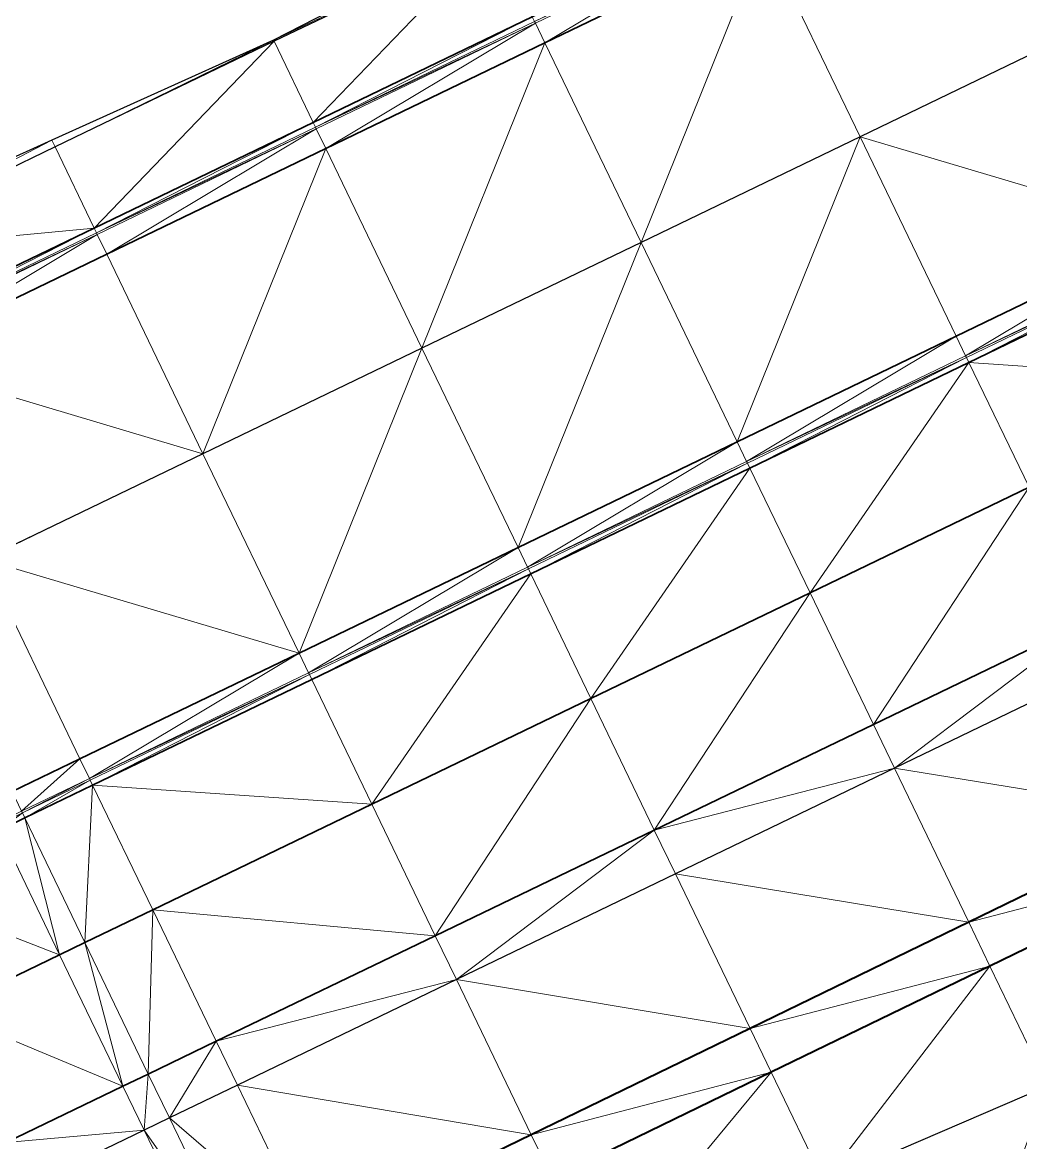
# Model space of a CAD drawing. Header units: metres. Extents: x 246428 to 246884, y 7418966 to 7419490.
# Drawn here: x 246556.76 to 246577.28, y 7419384.3 to 7419407.32 of the extents above; entities that cross this region are included whole.
import ezdxf

# ---------------------------------------------------------------- set-up
doc = ezdxf.new("R2010")
doc.units = ezdxf.units.M
doc.linetypes.add('blank name', pattern=[0])
doc.linetypes.add('HIDDEN', pattern=[9.525, 6.35, -3.175])
doc.layers.add('_12D_UNMAPPED', color=7, linetype='Continuous')
for name, color, linetype, lineweight in [('BATTER', 250, 'HIDDEN', 25), ('DRAINAGE_SWALE', 7, 'CHANNEL_DASHDOT_X4', 40), ('GRADELINES', 250, 'HIDDEN', 25), ('MISC_PATHS', 7, 'Continuous', 35)]:
    doc.layers.add(name, color=color, linetype=linetype, lineweight=lineweight)
for name, color, linetype, lineweight, true_color in [('KERB_BACK', 7, 'Continuous', 35, 0x5fd2ff), ('KERB_LINE', 7, 'Continuous', 18, 0xb9b9b9), ('KERB_LIP', 7, 'Continuous', 35, 0x5fd2ff), ('KERB_TOP', 7, 'Continuous', 18, 0xb9b9b9)]:
    doc.layers.add(name, color=color, linetype=linetype, lineweight=lineweight, true_color=true_color)
doc.styles.get("Standard").update_dxf_attribs({"font": 'romans.shx', "width": 0.65})
doc.linetypes.add('CHANNEL_DASHDOT_X4', pattern='A,6,-1,1,-1,0.004,[">",Standard,S=4,R=0,X=0,Y=-1.7144],0.004,1,-1,6,-1,1,-1', length=20.008)

msp = doc.modelspace()

# ---------------------------------------------------------------- linework, layer by layer
at = {"layer": '_12D_UNMAPPED', "color": 3, "linetype": 'blank name', "lineweight": 0}
for points in [[(246522.217, 7419399.816, 31.478), (246641.933, 7419447.013, 33.763), (246641.933, 7419447.013, 33.763)], [(246581.009, 7419413.415, 32.39), (246578.482, 7419407.145, 32.451), (246576.505, 7419411.244, 32.315)], [(246576.505, 7419411.244, 32.315), (246578.482, 7419407.145, 32.451), (246572.002, 7419409.072, 32.24)], [(246567.303, 7419407.305, 32.14), (246567.285, 7419407.341, 32.29), (246571.806, 7419409.477, 32.215)], [(246567.498, 7419406.9, 32.165), (246567.303, 7419407.305, 32.14), (246571.806, 7419409.477, 32.215)], [(246572.002, 7419409.072, 32.24), (246567.498, 7419406.9, 32.165), (246571.806, 7419409.477, 32.215)], [(246566.434, 7419409.107, 32.271), (246561.919, 7419406.959, 32.192), (246566.368, 7419409.244, 32.297)], [(246566.434, 7419409.107, 32.271), (246561.93, 7419406.935, 32.196), (246561.919, 7419406.959, 32.192)], [(246566.434, 7419409.107, 32.271), (246562.734, 7419405.268, 32.215), (246561.93, 7419406.935, 32.196)], [(246566.434, 7419409.107, 32.271), (246567.238, 7419407.44, 32.29), (246562.734, 7419405.268, 32.215)], [(246569.475, 7419402.802, 32.301), (246567.498, 7419406.9, 32.165), (246572.002, 7419409.072, 32.24)], [(246573.978, 7419404.973, 32.376), (246569.475, 7419402.802, 32.301), (246572.002, 7419409.072, 32.24)], [(246578.482, 7419407.145, 32.451), (246573.978, 7419404.973, 32.376), (246572.002, 7419409.072, 32.24)], [(246567.238, 7419407.44, 32.29), (246562.782, 7419405.169, 32.215), (246562.734, 7419405.268, 32.215)], [(246567.285, 7419407.341, 32.29), (246562.782, 7419405.169, 32.215), (246567.238, 7419407.44, 32.29)], [(246567.285, 7419407.341, 32.29), (246567.303, 7419407.305, 32.14), (246562.782, 7419405.169, 32.215)], [(246567.303, 7419407.305, 32.14), (246562.799, 7419405.133, 32.065), (246562.782, 7419405.169, 32.215)], [(246567.303, 7419407.305, 32.14), (246562.995, 7419404.728, 32.09), (246562.799, 7419405.133, 32.065)], [(246567.498, 7419406.9, 32.165), (246562.995, 7419404.728, 32.09), (246567.303, 7419407.305, 32.14)], [(246573.978, 7419404.973, 32.376), (246578.482, 7419407.145, 32.451), (246580.458, 7419403.047, 32.588)], [(246561.919, 7419406.959, 32.192), (246557.427, 7419404.763, 32.121), (246557.359, 7419404.903, 32.096)], [(246561.93, 7419406.935, 32.196), (246557.427, 7419404.763, 32.121), (246561.919, 7419406.959, 32.192)], [(246561.93, 7419406.935, 32.196), (246558.23, 7419403.096, 32.14), (246557.427, 7419404.763, 32.121)], [(246562.734, 7419405.268, 32.215), (246558.23, 7419403.096, 32.14), (246561.93, 7419406.935, 32.196)], [(246567.498, 7419406.9, 32.165), (246564.971, 7419400.63, 32.226), (246562.995, 7419404.728, 32.09)], [(246569.475, 7419402.802, 32.301), (246564.971, 7419400.63, 32.226), (246567.498, 7419406.9, 32.165)], [(246562.734, 7419405.268, 32.215), (246558.278, 7419402.997, 32.14), (246558.23, 7419403.096, 32.14)], [(246562.782, 7419405.169, 32.215), (246558.278, 7419402.997, 32.14), (246562.734, 7419405.268, 32.215)], [(246562.782, 7419405.169, 32.215), (246562.799, 7419405.133, 32.065), (246558.278, 7419402.997, 32.14)], [(246562.799, 7419405.133, 32.065), (246558.295, 7419402.961, 31.99), (246558.278, 7419402.997, 32.14)], [(246562.799, 7419405.133, 32.065), (246558.491, 7419402.556, 32.015), (246558.295, 7419402.961, 31.99)], [(246562.995, 7419404.728, 32.09), (246558.491, 7419402.556, 32.015), (246562.799, 7419405.133, 32.065)], [(246552.923, 7419402.591, 32.046), (246552.801, 7419402.843, 32), (246557.359, 7419404.903, 32.096)], [(246557.427, 7419404.763, 32.121), (246552.923, 7419402.591, 32.046), (246557.359, 7419404.903, 32.096)], [(246558.23, 7419403.096, 32.14), (246552.923, 7419402.591, 32.046), (246557.427, 7419404.763, 32.121)], [(246569.475, 7419402.802, 32.301), (246573.978, 7419404.973, 32.376), (246571.451, 7419398.703, 32.438)], [(246573.978, 7419404.973, 32.376), (246575.955, 7419400.875, 32.513), (246571.451, 7419398.703, 32.438)], [(246573.978, 7419404.973, 32.376), (246580.458, 7419403.047, 32.588), (246575.955, 7419400.875, 32.513)], [(246562.995, 7419404.728, 32.09), (246560.467, 7419398.458, 32.151), (246558.491, 7419402.556, 32.015)], [(246564.971, 7419400.63, 32.226), (246560.467, 7419398.458, 32.151), (246562.995, 7419404.728, 32.09)], [(246553.727, 7419400.925, 32.065), (246552.923, 7419402.591, 32.046), (246558.23, 7419403.096, 32.14)], [(246553.774, 7419400.826, 32.065), (246553.727, 7419400.925, 32.065), (246558.23, 7419403.096, 32.14)], [(246558.278, 7419402.997, 32.14), (246553.774, 7419400.826, 32.065), (246558.23, 7419403.096, 32.14)], [(246558.295, 7419402.961, 31.99), (246553.774, 7419400.826, 32.065), (246558.278, 7419402.997, 32.14)], [(246553.792, 7419400.789, 31.915), (246553.774, 7419400.826, 32.065), (246558.295, 7419402.961, 31.99)], [(246553.987, 7419400.384, 31.94), (246553.792, 7419400.789, 31.915), (246558.295, 7419402.961, 31.99)], [(246558.491, 7419402.556, 32.015), (246553.987, 7419400.384, 31.94), (246558.295, 7419402.961, 31.99)], [(246575.955, 7419400.875, 32.513), (246580.458, 7419403.047, 32.588), (246576.15, 7419400.47, 32.527)], [(246580.458, 7419403.047, 32.588), (246580.654, 7419402.642, 32.602), (246576.15, 7419400.47, 32.527)], [(246564.971, 7419400.63, 32.226), (246569.475, 7419402.802, 32.301), (246566.947, 7419396.531, 32.363)], [(246566.947, 7419396.531, 32.363), (246569.475, 7419402.802, 32.301), (246571.451, 7419398.703, 32.438)], [(246560.467, 7419398.458, 32.151), (246553.987, 7419400.384, 31.94), (246558.491, 7419402.556, 32.015)], [(246576.15, 7419400.47, 32.527), (246580.654, 7419402.642, 32.602), (246580.671, 7419402.606, 32.752)], [(246576.15, 7419400.47, 32.527), (246580.671, 7419402.606, 32.752), (246576.168, 7419400.434, 32.677)], [(246576.168, 7419400.434, 32.677), (246580.671, 7419402.606, 32.752), (246576.215, 7419400.335, 32.677)], [(246580.671, 7419402.606, 32.752), (246580.719, 7419402.507, 32.752), (246576.215, 7419400.335, 32.677)], [(246580.719, 7419402.507, 32.752), (246581.957, 7419399.939, 32.78), (246576.215, 7419400.335, 32.677)], [(246571.451, 7419398.703, 32.438), (246575.955, 7419400.875, 32.513), (246571.646, 7419398.298, 32.452)], [(246575.955, 7419400.875, 32.513), (246576.15, 7419400.47, 32.527), (246571.646, 7419398.298, 32.452)], [(246560.467, 7419398.458, 32.151), (246564.971, 7419400.63, 32.226), (246562.444, 7419394.359, 32.288)], [(246564.971, 7419400.63, 32.226), (246566.947, 7419396.531, 32.363), (246562.444, 7419394.359, 32.288)], [(246571.646, 7419398.298, 32.452), (246576.15, 7419400.47, 32.527), (246576.168, 7419400.434, 32.677)], [(246571.646, 7419398.298, 32.452), (246576.168, 7419400.434, 32.677), (246571.664, 7419398.262, 32.602)], [(246571.664, 7419398.262, 32.602), (246576.168, 7419400.434, 32.677), (246571.712, 7419398.163, 32.602)], [(246576.168, 7419400.434, 32.677), (246576.215, 7419400.335, 32.677), (246571.712, 7419398.163, 32.602)], [(246553.987, 7419400.384, 31.94), (246560.467, 7419398.458, 32.151), (246555.964, 7419396.286, 32.076)], [(246576.215, 7419400.335, 32.677), (246572.95, 7419395.596, 32.63), (246571.712, 7419398.163, 32.602)], [(246577.453, 7419397.768, 32.705), (246572.95, 7419395.596, 32.63), (246576.215, 7419400.335, 32.677)], [(246581.957, 7419399.939, 32.78), (246577.453, 7419397.768, 32.705), (246576.215, 7419400.335, 32.677)], [(246567.143, 7419396.126, 32.377), (246566.947, 7419396.531, 32.363), (246571.451, 7419398.703, 32.438)], [(246567.143, 7419396.126, 32.377), (246571.451, 7419398.703, 32.438), (246571.646, 7419398.298, 32.452)], [(246555.964, 7419396.286, 32.076), (246560.467, 7419398.458, 32.151), (246562.444, 7419394.359, 32.288)], [(246567.143, 7419396.126, 32.377), (246571.646, 7419398.298, 32.452), (246571.664, 7419398.262, 32.602)], [(246567.16, 7419396.09, 32.527), (246567.143, 7419396.126, 32.377), (246571.664, 7419398.262, 32.602)], [(246567.208, 7419395.991, 32.527), (246567.16, 7419396.09, 32.527), (246571.664, 7419398.262, 32.602)], [(246567.208, 7419395.991, 32.527), (246571.664, 7419398.262, 32.602), (246571.712, 7419398.163, 32.602)], [(246568.446, 7419393.424, 32.555), (246567.208, 7419395.991, 32.527), (246571.712, 7419398.163, 32.602)], [(246572.95, 7419395.596, 32.63), (246568.446, 7419393.424, 32.555), (246571.712, 7419398.163, 32.602)], [(246577.453, 7419397.768, 32.705), (246574.253, 7419392.893, 32.57), (246572.95, 7419395.596, 32.63)], [(246578.756, 7419395.065, 32.645), (246574.253, 7419392.893, 32.57), (246577.453, 7419397.768, 32.705)], [(246562.444, 7419394.359, 32.288), (246566.947, 7419396.531, 32.363), (246562.639, 7419393.954, 32.302)], [(246566.947, 7419396.531, 32.363), (246567.143, 7419396.126, 32.377), (246562.639, 7419393.954, 32.302)], [(246555.964, 7419396.286, 32.076), (246562.444, 7419394.359, 32.288), (246557.94, 7419392.188, 32.213)], [(246555.964, 7419396.286, 32.076), (246557.94, 7419392.188, 32.213), (246556.544, 7419391.514, 32.19)], [(246562.639, 7419393.954, 32.302), (246567.143, 7419396.126, 32.377), (246567.16, 7419396.09, 32.527)], [(246562.639, 7419393.954, 32.302), (246567.16, 7419396.09, 32.527), (246562.657, 7419393.918, 32.452)], [(246562.657, 7419393.918, 32.452), (246567.16, 7419396.09, 32.527), (246562.704, 7419393.819, 32.452)], [(246567.16, 7419396.09, 32.527), (246567.208, 7419395.991, 32.527), (246562.704, 7419393.819, 32.452)], [(246567.208, 7419395.991, 32.527), (246563.942, 7419391.252, 32.48), (246562.704, 7419393.819, 32.452)], [(246568.446, 7419393.424, 32.555), (246563.942, 7419391.252, 32.48), (246567.208, 7419395.991, 32.527)], [(246569.749, 7419390.722, 32.495), (246568.446, 7419393.424, 32.555), (246572.95, 7419395.596, 32.63)], [(246574.253, 7419392.893, 32.57), (246569.749, 7419390.722, 32.495), (246572.95, 7419395.596, 32.63)], [(246574.253, 7419392.893, 32.57), (246578.756, 7419395.065, 32.645), (246574.687, 7419391.993, 32.56)], [(246578.756, 7419395.065, 32.645), (246579.191, 7419394.165, 32.635), (246574.687, 7419391.993, 32.56)], [(246557.94, 7419392.188, 32.213), (246562.444, 7419394.359, 32.288), (246558.136, 7419391.782, 32.227)], [(246562.444, 7419394.359, 32.288), (246562.639, 7419393.954, 32.302), (246558.136, 7419391.782, 32.227)], [(246558.136, 7419391.782, 32.227), (246562.639, 7419393.954, 32.302), (246562.657, 7419393.918, 32.452)], [(246579.191, 7419394.165, 32.635), (246580.711, 7419391.012, 31.76), (246574.687, 7419391.993, 32.56)], [(246558.136, 7419391.782, 32.227), (246562.657, 7419393.918, 32.452), (246558.153, 7419391.746, 32.377)], [(246558.153, 7419391.746, 32.377), (246562.657, 7419393.918, 32.452), (246558.201, 7419391.647, 32.377)], [(246562.657, 7419393.918, 32.452), (246562.704, 7419393.819, 32.452), (246558.201, 7419391.647, 32.377)], [(246562.704, 7419393.819, 32.452), (246563.942, 7419391.252, 32.48), (246558.201, 7419391.647, 32.377)], [(246565.245, 7419388.55, 32.42), (246563.942, 7419391.252, 32.48), (246568.446, 7419393.424, 32.555)], [(246569.749, 7419390.722, 32.495), (246565.245, 7419388.55, 32.42), (246568.446, 7419393.424, 32.555)], [(246569.749, 7419390.722, 32.495), (246574.253, 7419392.893, 32.57), (246574.687, 7419391.993, 32.56)], [(246557.94, 7419392.188, 32.213), (246556.739, 7419391.109, 32.204), (246556.544, 7419391.514, 32.19)], [(246556.739, 7419391.109, 32.204), (246557.94, 7419392.188, 32.213), (246558.136, 7419391.782, 32.227)], [(246570.183, 7419389.821, 32.485), (246569.749, 7419390.722, 32.495), (246574.687, 7419391.993, 32.56)], [(246576.214, 7419388.827, 31.682), (246570.183, 7419389.821, 32.485), (246574.687, 7419391.993, 32.56)], [(246580.711, 7419391.012, 31.76), (246576.214, 7419388.827, 31.682), (246574.687, 7419391.993, 32.56)], [(246556.756, 7419391.073, 32.354), (246556.739, 7419391.109, 32.204), (246558.136, 7419391.782, 32.227)], [(246556.756, 7419391.073, 32.354), (246558.136, 7419391.782, 32.227), (246558.153, 7419391.746, 32.377)], [(246556.804, 7419390.974, 32.354), (246556.756, 7419391.073, 32.354), (246558.153, 7419391.746, 32.377)], [(246556.804, 7419390.974, 32.354), (246558.153, 7419391.746, 32.377), (246558.201, 7419391.647, 32.377)], [(246558.042, 7419388.407, 32.382), (246556.804, 7419390.974, 32.354), (246558.201, 7419391.647, 32.377)], [(246559.439, 7419389.08, 32.405), (246558.042, 7419388.407, 32.382), (246558.201, 7419391.647, 32.377)], [(246563.942, 7419391.252, 32.48), (246559.439, 7419389.08, 32.405), (246558.201, 7419391.647, 32.377)], [(246563.942, 7419391.252, 32.48), (246565.245, 7419388.55, 32.42), (246559.439, 7419389.08, 32.405)], [(246556.756, 7419391.073, 32.354), (246556.804, 7419390.974, 32.354), (246556.283, 7419390.722, 32.345)], [(246556.804, 7419390.974, 32.354), (246557.521, 7419388.155, 32.374), (246556.283, 7419390.722, 32.345)], [(246556.739, 7419391.109, 32.204), (246556.756, 7419391.073, 32.354), (246556.756, 7419391.073, 32.354)], [(246556.739, 7419391.109, 32.204), (246556.739, 7419391.109, 32.204), (246556.756, 7419391.073, 32.354)], [(246556.756, 7419391.073, 32.354), (246556.804, 7419390.974, 32.354), (246556.804, 7419390.974, 32.354)], [(246556.756, 7419391.073, 32.354), (246556.756, 7419391.073, 32.354), (246556.804, 7419390.974, 32.354)], [(246556.804, 7419390.974, 32.354), (246558.042, 7419388.407, 32.382), (246556.804, 7419390.974, 32.354)], [(246558.042, 7419388.407, 32.382), (246558.042, 7419388.407, 32.382), (246556.804, 7419390.974, 32.354)], [(246558.042, 7419388.407, 32.382), (246557.521, 7419388.155, 32.374), (246556.804, 7419390.974, 32.354)], [(246576.214, 7419388.827, 31.682), (246580.711, 7419391.012, 31.76), (246581.146, 7419390.111, 31.78)], [(246557.521, 7419388.155, 32.374), (246553.885, 7419389.566, 32.305), (246556.283, 7419390.722, 32.345)], [(246556.283, 7419390.722, 32.345), (246557.521, 7419388.155, 32.374), (246556.283, 7419390.722, 32.345)], [(246557.521, 7419388.155, 32.374), (246557.521, 7419388.155, 32.374), (246556.283, 7419390.722, 32.345)], [(246565.245, 7419388.55, 32.42), (246569.749, 7419390.722, 32.495), (246565.68, 7419387.649, 32.41)], [(246569.749, 7419390.722, 32.495), (246570.183, 7419389.821, 32.485), (246565.68, 7419387.649, 32.41)], [(246576.214, 7419388.827, 31.682), (246581.146, 7419390.111, 31.78), (246576.648, 7419387.926, 31.702)], [(246576.648, 7419387.926, 31.702), (246581.146, 7419390.111, 31.78), (246577.838, 7419385.459, 32.387)], [(246565.68, 7419387.649, 32.41), (246570.183, 7419389.821, 32.485), (246571.716, 7419386.642, 31.603)], [(246570.183, 7419389.821, 32.485), (246576.214, 7419388.827, 31.682), (246571.716, 7419386.642, 31.603)], [(246555.123, 7419386.999, 32.334), (246553.885, 7419389.566, 32.305), (246557.521, 7419388.155, 32.374)], [(246559.439, 7419389.08, 32.405), (246559.345, 7419385.704, 32.322), (246558.042, 7419388.407, 32.382)], [(246560.742, 7419386.378, 32.345), (246559.345, 7419385.704, 32.322), (246559.439, 7419389.08, 32.405)], [(246565.245, 7419388.55, 32.42), (246560.742, 7419386.378, 32.345), (246559.439, 7419389.08, 32.405)], [(246571.716, 7419386.642, 31.603), (246576.214, 7419388.827, 31.682), (246576.648, 7419387.926, 31.702)], [(246560.742, 7419386.378, 32.345), (246565.245, 7419388.55, 32.42), (246565.68, 7419387.649, 32.41)], [(246558.042, 7419388.407, 32.382), (246558.824, 7419385.453, 32.314), (246557.521, 7419388.155, 32.374)], [(246558.042, 7419388.407, 32.382), (246559.345, 7419385.704, 32.322), (246558.042, 7419388.407, 32.382)], [(246559.345, 7419385.704, 32.322), (246559.345, 7419385.704, 32.322), (246558.042, 7419388.407, 32.382)], [(246559.345, 7419385.704, 32.322), (246558.824, 7419385.453, 32.314), (246558.042, 7419388.407, 32.382)], [(246558.824, 7419385.453, 32.314), (246555.123, 7419386.999, 32.334), (246557.521, 7419388.155, 32.374)], [(246557.521, 7419388.155, 32.374), (246558.824, 7419385.453, 32.314), (246557.521, 7419388.155, 32.374)], [(246558.824, 7419385.453, 32.314), (246558.824, 7419385.453, 32.314), (246557.521, 7419388.155, 32.374)], [(246571.716, 7419386.642, 31.603), (246576.648, 7419387.926, 31.702), (246572.151, 7419385.741, 31.623)], [(246572.151, 7419385.741, 31.623), (246576.648, 7419387.926, 31.702), (246573.24, 7419383.483, 32.25)], [(246576.648, 7419387.926, 31.702), (246577.838, 7419385.459, 32.387), (246573.24, 7419383.483, 32.25)], [(246560.742, 7419386.378, 32.345), (246565.68, 7419387.649, 32.41), (246561.176, 7419385.477, 32.335)], [(246561.176, 7419385.477, 32.335), (246565.68, 7419387.649, 32.41), (246567.219, 7419384.457, 31.525)], [(246567.219, 7419384.457, 31.525), (246565.68, 7419387.649, 32.41), (246571.716, 7419386.642, 31.603)], [(246555.123, 7419386.999, 32.334), (246558.824, 7419385.453, 32.314), (246556.426, 7419384.296, 32.274)], [(246567.219, 7419384.457, 31.525), (246571.716, 7419386.642, 31.603), (246572.151, 7419385.741, 31.623)], [(246559.345, 7419385.704, 32.322), (246560.742, 7419386.378, 32.345), (246559.78, 7419384.804, 32.312)], [(246560.742, 7419386.378, 32.345), (246561.176, 7419385.477, 32.335), (246559.78, 7419384.804, 32.312)], [(246558.824, 7419385.453, 32.314), (246559.345, 7419385.704, 32.322), (246559.259, 7419384.552, 32.304)], [(246559.345, 7419385.704, 32.322), (246559.78, 7419384.804, 32.312), (246559.259, 7419384.552, 32.304)], [(246559.345, 7419385.704, 32.322), (246559.78, 7419384.804, 32.312), (246559.78, 7419384.804, 32.312)], [(246559.345, 7419385.704, 32.322), (246559.345, 7419385.704, 32.322), (246559.78, 7419384.804, 32.312)], [(246567.653, 7419383.557, 31.545), (246567.219, 7419384.457, 31.525), (246572.151, 7419385.741, 31.623)], [(246568.644, 7419381.503, 32.115), (246567.653, 7419383.557, 31.545), (246572.151, 7419385.741, 31.623)], [(246568.644, 7419381.503, 32.115), (246572.151, 7419385.741, 31.623), (246573.24, 7419383.483, 32.25)], [(246556.426, 7419384.296, 32.274), (246558.824, 7419385.453, 32.314), (246559.259, 7419384.552, 32.304)], [(246558.824, 7419385.453, 32.314), (246558.824, 7419385.453, 32.314), (246559.259, 7419384.552, 32.304)], [(246558.824, 7419385.453, 32.314), (246559.259, 7419384.552, 32.304), (246559.259, 7419384.552, 32.304)], [(246559.78, 7419384.804, 32.312), (246561.176, 7419385.477, 32.335), (246562.722, 7419382.273, 31.446)], [(246561.176, 7419385.477, 32.335), (246567.219, 7419384.457, 31.525), (246562.722, 7419382.273, 31.446)], [(246577.838, 7419385.459, 32.387), (246576.392, 7419381.546, 32.422), (246573.24, 7419383.483, 32.25)], [(246577.293, 7419381.981, 32.447), (246576.392, 7419381.546, 32.422), (246577.838, 7419385.459, 32.387)], [(246559.259, 7419384.552, 32.304), (246559.78, 7419384.804, 32.312), (246561.327, 7419381.595, 31.422)], [(246559.78, 7419384.804, 32.312), (246562.722, 7419382.273, 31.446), (246561.327, 7419381.595, 31.422)], [(246559.78, 7419384.804, 32.312), (246561.327, 7419381.595, 31.422), (246561.327, 7419381.595, 31.422)], [(246559.78, 7419384.804, 32.312), (246559.78, 7419384.804, 32.312), (246561.327, 7419381.595, 31.422)], [(246556.426, 7419384.296, 32.274), (246559.259, 7419384.552, 32.304), (246556.86, 7419383.396, 32.264)], [(246556.86, 7419383.396, 32.264), (246559.259, 7419384.552, 32.304), (246560.807, 7419381.342, 31.413)], [(246559.259, 7419384.552, 32.304), (246561.327, 7419381.595, 31.422), (246560.807, 7419381.342, 31.413)], [(246559.259, 7419384.552, 32.304), (246559.259, 7419384.552, 32.304), (246560.807, 7419381.342, 31.413)], [(246559.259, 7419384.552, 32.304), (246560.807, 7419381.342, 31.413), (246560.807, 7419381.342, 31.413)], [(246556.426, 7419384.296, 32.274), (246556.426, 7419384.296, 32.274), (246556.86, 7419383.396, 32.264)], [(246562.722, 7419382.273, 31.446), (246567.219, 7419384.457, 31.525), (246567.653, 7419383.557, 31.545)]]:
    msp.add_3dface(points, dxfattribs=at)
at = {"layer": 'BATTER'}
for points in [[(246579.623, 7419416.289, 32.62), (246575.181, 7419413.99, 32.521), (246570.77, 7419411.627, 32.411), (246566.368, 7419409.244, 32.297), (246561.919, 7419406.959, 32.192)], [(246579.945, 7419415.622, 32.496), (246575.441, 7419413.45, 32.421), (246570.938, 7419411.279, 32.346), (246566.434, 7419409.107, 32.271), (246561.93, 7419406.935, 32.196), (246557.427, 7419404.763, 32.121), (246552.923, 7419402.591, 32.046), (246551.527, 7419401.918, 32.023), (246551.527, 7419401.917, 32.023), (246551.006, 7419401.666, 32.015), (246551.006, 7419401.666, 32.015), (246548.607, 7419400.51, 31.975), (246548.607, 7419400.51, 31.975), (246548.607, 7419400.51, 31.975)], [(246561.919, 7419406.959, 32.192), (246557.359, 7419404.903, 32.096), (246552.801, 7419402.843, 32), (246551.388, 7419402.204, 31.97), (246551.388, 7419402.204, 31.97), (246550.861, 7419401.966, 31.959), (246550.861, 7419401.966, 31.959), (246548.434, 7419400.869, 31.908), (246548.434, 7419400.869, 31.908), (246548.434, 7419400.869, 31.908)], [(246600.315, 7419404.352, 32.987), (246600.069, 7419404.233, 32.983), (246600.069, 7419404.233, 32.983), (246597.205, 7419402.852, 32.935), (246595.154, 7419401.863, 32.901), (246595.154, 7419401.863, 32.901), (246592.702, 7419400.68, 32.86), (246588.386, 7419398.599, 32.789), (246588.386, 7419398.599, 32.789), (246588.198, 7419398.508, 32.785), (246583.694, 7419396.337, 32.71), (246579.191, 7419394.165, 32.635), (246574.687, 7419391.993, 32.56), (246570.183, 7419389.821, 32.485), (246565.68, 7419387.649, 32.41), (246561.176, 7419385.477, 32.335), (246559.78, 7419384.804, 32.312), (246559.78, 7419384.804, 32.312), (246559.259, 7419384.552, 32.304), (246559.259, 7419384.552, 32.304), (246556.86, 7419383.396, 32.264), (246556.86, 7419383.396, 32.264)], [(246603.733, 7419397.266, 33.007), (246603.487, 7419397.145, 33.003), (246603.487, 7419397.145, 33.003), (246600.631, 7419395.748, 32.955), (246598.585, 7419394.747, 32.921), (246598.585, 7419394.747, 32.921), (246596.14, 7419393.551, 32.88), (246591.836, 7419391.444, 32.809), (246591.836, 7419391.444, 32.809), (246591.644, 7419391.363, 32.803), (246587.04, 7419389.399, 32.663), (246582.438, 7419387.431, 32.524), (246577.838, 7419385.459, 32.387), (246573.24, 7419383.483, 32.25), (246568.644, 7419381.503, 32.115), (246564.05, 7419379.519, 31.98), (246562.626, 7419378.903, 31.939)]]:
    msp.add_polyline3d(points, dxfattribs=at)
at = {"layer": 'DRAINAGE_SWALE'}
for points in [[(246601.807, 7419401.259, 32.129), (246601.561, 7419401.14, 32.125), (246601.56, 7419401.14, 32.125), (246598.701, 7419399.751, 32.075), (246596.652, 7419398.755, 32.039), (246596.652, 7419398.755, 32.039), (246594.204, 7419397.566, 31.996), (246589.894, 7419395.472, 31.921), (246589.894, 7419395.472, 31.921), (246589.706, 7419395.381, 31.917), (246585.209, 7419393.196, 31.839), (246580.711, 7419391.012, 31.76), (246576.214, 7419388.827, 31.682), (246571.716, 7419386.642, 31.603), (246567.219, 7419384.457, 31.525), (246562.722, 7419382.273, 31.446), (246561.327, 7419381.595, 31.422), (246561.327, 7419381.595, 31.422), (246560.807, 7419381.342, 31.413), (246560.807, 7419381.342, 31.413), (246558.412, 7419380.179, 31.371), (246558.412, 7419380.179, 31.371)], [(246602.241, 7419400.359, 32.149), (246601.995, 7419400.239, 32.145), (246601.995, 7419400.239, 32.145), (246599.136, 7419398.85, 32.095), (246597.087, 7419397.855, 32.059), (246597.087, 7419397.855, 32.059), (246594.638, 7419396.665, 32.016), (246590.328, 7419394.571, 31.941), (246590.328, 7419394.571, 31.941), (246590.141, 7419394.48, 31.937), (246585.643, 7419392.296, 31.859), (246581.146, 7419390.111, 31.78), (246576.648, 7419387.926, 31.702), (246572.151, 7419385.741, 31.623), (246567.653, 7419383.557, 31.545), (246563.156, 7419381.372, 31.466), (246561.761, 7419380.694, 31.442), (246561.761, 7419380.694, 31.442), (246561.241, 7419380.442, 31.433), (246561.241, 7419380.442, 31.433), (246558.846, 7419379.278, 31.391), (246558.846, 7419379.278, 31.391)]]:
    msp.add_polyline3d(points, dxfattribs=at)
at = {"layer": 'GRADELINES'}
msp.add_polyline3d([(246578.482, 7419407.145, 32.451), (246573.978, 7419404.973, 32.376), (246569.475, 7419402.802, 32.301), (246564.971, 7419400.63, 32.226), (246560.467, 7419398.458, 32.151), (246555.964, 7419396.286, 32.076), (246554.567, 7419395.612, 32.053), (246554.567, 7419395.612, 32.053), (246554.046, 7419395.361, 32.045), (246554.046, 7419395.361, 32.045), (246551.648, 7419394.205, 32.005), (246551.648, 7419394.204, 32.005), (246551.648, 7419394.204, 32.005), (246551.648, 7419394.204, 32.005), (246551.46, 7419394.114, 32.001), (246546.956, 7419391.942, 31.926), (246542.64, 7419389.861, 31.855), (246542.64, 7419389.861, 31.855), (246542.453, 7419389.77, 31.851), (246541.321, 7419389.224, 31.833)], dxfattribs=at)
at = {"layer": 'KERB_BACK'}
for points in [[(246580.749, 7419413.956, 32.515), (246576.245, 7419411.784, 32.44), (246571.741, 7419409.612, 32.365), (246567.238, 7419407.44, 32.29), (246562.734, 7419405.268, 32.215), (246558.23, 7419403.096, 32.14), (246553.727, 7419400.925, 32.065), (246552.33, 7419400.251, 32.042), (246552.33, 7419400.251, 32.042), (246551.809, 7419400, 32.033), (246551.809, 7419400, 32.033), (246549.411, 7419398.843, 31.993), (246549.411, 7419398.843, 31.993), (246549.411, 7419398.843, 31.993)], [(246592.178, 7419408.033, 32.943), (246589.726, 7419406.85, 32.902), (246585.41, 7419404.769, 32.83), (246585.41, 7419404.769, 32.83), (246585.223, 7419404.678, 32.827), (246580.719, 7419402.507, 32.752), (246576.215, 7419400.335, 32.677), (246571.712, 7419398.163, 32.602), (246567.208, 7419395.991, 32.527), (246562.704, 7419393.819, 32.452), (246558.201, 7419391.647, 32.377), (246556.804, 7419390.974, 32.354), (246556.804, 7419390.974, 32.354), (246556.283, 7419390.722, 32.345), (246556.283, 7419390.722, 32.345), (246553.885, 7419389.566, 32.305), (246553.885, 7419389.566, 32.305)]]:
    msp.add_polyline3d(points, dxfattribs=at)
at = {"layer": 'KERB_LINE'}
for points in [[(246580.814, 7419413.821, 32.365), (246576.31, 7419411.649, 32.29), (246571.806, 7419409.477, 32.215), (246567.303, 7419407.305, 32.14), (246562.799, 7419405.133, 32.065), (246558.295, 7419402.961, 31.99), (246553.792, 7419400.789, 31.915), (246552.395, 7419400.116, 31.892), (246552.395, 7419400.116, 31.892), (246551.874, 7419399.865, 31.883), (246551.874, 7419399.865, 31.883), (246549.476, 7419398.708, 31.843), (246549.476, 7419398.708, 31.843), (246549.476, 7419398.708, 31.843)], [(246592.113, 7419408.168, 32.793), (246589.661, 7419406.985, 32.752), (246585.345, 7419404.904, 32.68), (246585.345, 7419404.904, 32.68), (246585.157, 7419404.814, 32.677), (246580.654, 7419402.642, 32.602), (246576.15, 7419400.47, 32.527), (246571.646, 7419398.298, 32.452), (246567.143, 7419396.126, 32.377), (246562.639, 7419393.954, 32.302), (246558.136, 7419391.782, 32.227), (246556.739, 7419391.109, 32.204), (246556.739, 7419391.109, 32.204), (246556.218, 7419390.858, 32.195), (246556.218, 7419390.858, 32.195), (246553.82, 7419389.701, 32.155), (246553.82, 7419389.701, 32.155)]]:
    msp.add_polyline3d(points, dxfattribs=at)
at = {"layer": 'KERB_LIP'}
for points in [[(246581.009, 7419413.415, 32.39), (246576.505, 7419411.244, 32.315), (246572.002, 7419409.072, 32.24), (246567.498, 7419406.9, 32.165), (246562.995, 7419404.728, 32.09), (246558.491, 7419402.556, 32.015), (246553.987, 7419400.384, 31.94), (246552.591, 7419399.711, 31.917), (246552.591, 7419399.711, 31.917), (246552.07, 7419399.46, 31.908), (246552.07, 7419399.46, 31.908), (246549.671, 7419398.303, 31.868), (246549.671, 7419398.303, 31.868), (246549.671, 7419398.303, 31.868)], [(246580.458, 7419403.047, 32.588), (246575.955, 7419400.875, 32.513), (246571.451, 7419398.703, 32.438), (246566.947, 7419396.531, 32.363), (246562.444, 7419394.359, 32.288), (246557.94, 7419392.188, 32.213), (246556.544, 7419391.514, 32.19), (246556.544, 7419391.514, 32.19), (246556.023, 7419391.263, 32.181), (246556.023, 7419391.263, 32.181), (246553.624, 7419390.106, 32.141), (246553.624, 7419390.106, 32.141)]]:
    msp.add_polyline3d(points, dxfattribs=at)
at = {"layer": 'KERB_TOP'}
for points in [[(246580.796, 7419413.857, 32.515), (246576.293, 7419411.685, 32.44), (246571.789, 7419409.513, 32.365), (246567.285, 7419407.341, 32.29), (246562.782, 7419405.169, 32.215), (246558.278, 7419402.997, 32.14), (246553.774, 7419400.826, 32.065), (246552.378, 7419400.152, 32.042), (246552.378, 7419400.152, 32.042), (246551.857, 7419399.901, 32.033), (246551.857, 7419399.901, 32.033), (246549.458, 7419398.744, 31.993), (246549.458, 7419398.744, 31.993), (246549.458, 7419398.744, 31.993)], [(246592.13, 7419408.132, 32.943), (246589.678, 7419406.949, 32.902), (246585.362, 7419404.868, 32.83), (246585.362, 7419404.868, 32.83), (246585.175, 7419404.777, 32.827), (246580.671, 7419402.606, 32.752), (246576.168, 7419400.434, 32.677), (246571.664, 7419398.262, 32.602), (246567.16, 7419396.09, 32.527), (246562.657, 7419393.918, 32.452), (246558.153, 7419391.746, 32.377), (246556.756, 7419391.073, 32.354), (246556.756, 7419391.073, 32.354), (246556.236, 7419390.822, 32.345), (246556.236, 7419390.821, 32.345), (246553.837, 7419389.665, 32.305), (246553.837, 7419389.665, 32.305)]]:
    msp.add_polyline3d(points, dxfattribs=at)
at = {"layer": 'MISC_PATHS'}
for points in [[(246598.331, 7419407.836, 33.053), (246595.468, 7419406.455, 33.005), (246593.416, 7419405.466, 32.971), (246593.416, 7419405.466, 32.971), (246590.964, 7419404.283, 32.93), (246586.648, 7419402.202, 32.859), (246586.648, 7419402.202, 32.859), (246586.461, 7419402.111, 32.855), (246581.957, 7419399.939, 32.78), (246577.453, 7419397.768, 32.705), (246572.95, 7419395.596, 32.63), (246568.446, 7419393.424, 32.555), (246563.942, 7419391.252, 32.48), (246559.439, 7419389.08, 32.405), (246558.042, 7419388.407, 32.382), (246558.042, 7419388.407, 32.382), (246557.521, 7419388.155, 32.374), (246557.521, 7419388.155, 32.374), (246555.123, 7419386.999, 32.334), (246555.123, 7419386.999, 32.334)], [(246578.756, 7419395.065, 32.645), (246574.253, 7419392.893, 32.57), (246569.749, 7419390.722, 32.495), (246565.245, 7419388.55, 32.42), (246560.742, 7419386.378, 32.345), (246559.345, 7419385.704, 32.322), (246559.345, 7419385.704, 32.322), (246558.824, 7419385.453, 32.314), (246558.824, 7419385.453, 32.314), (246556.426, 7419384.296, 32.274), (246556.426, 7419384.296, 32.274)]]:
    msp.add_polyline3d(points, dxfattribs=at)

doc.saveas('drawing.dxf')
